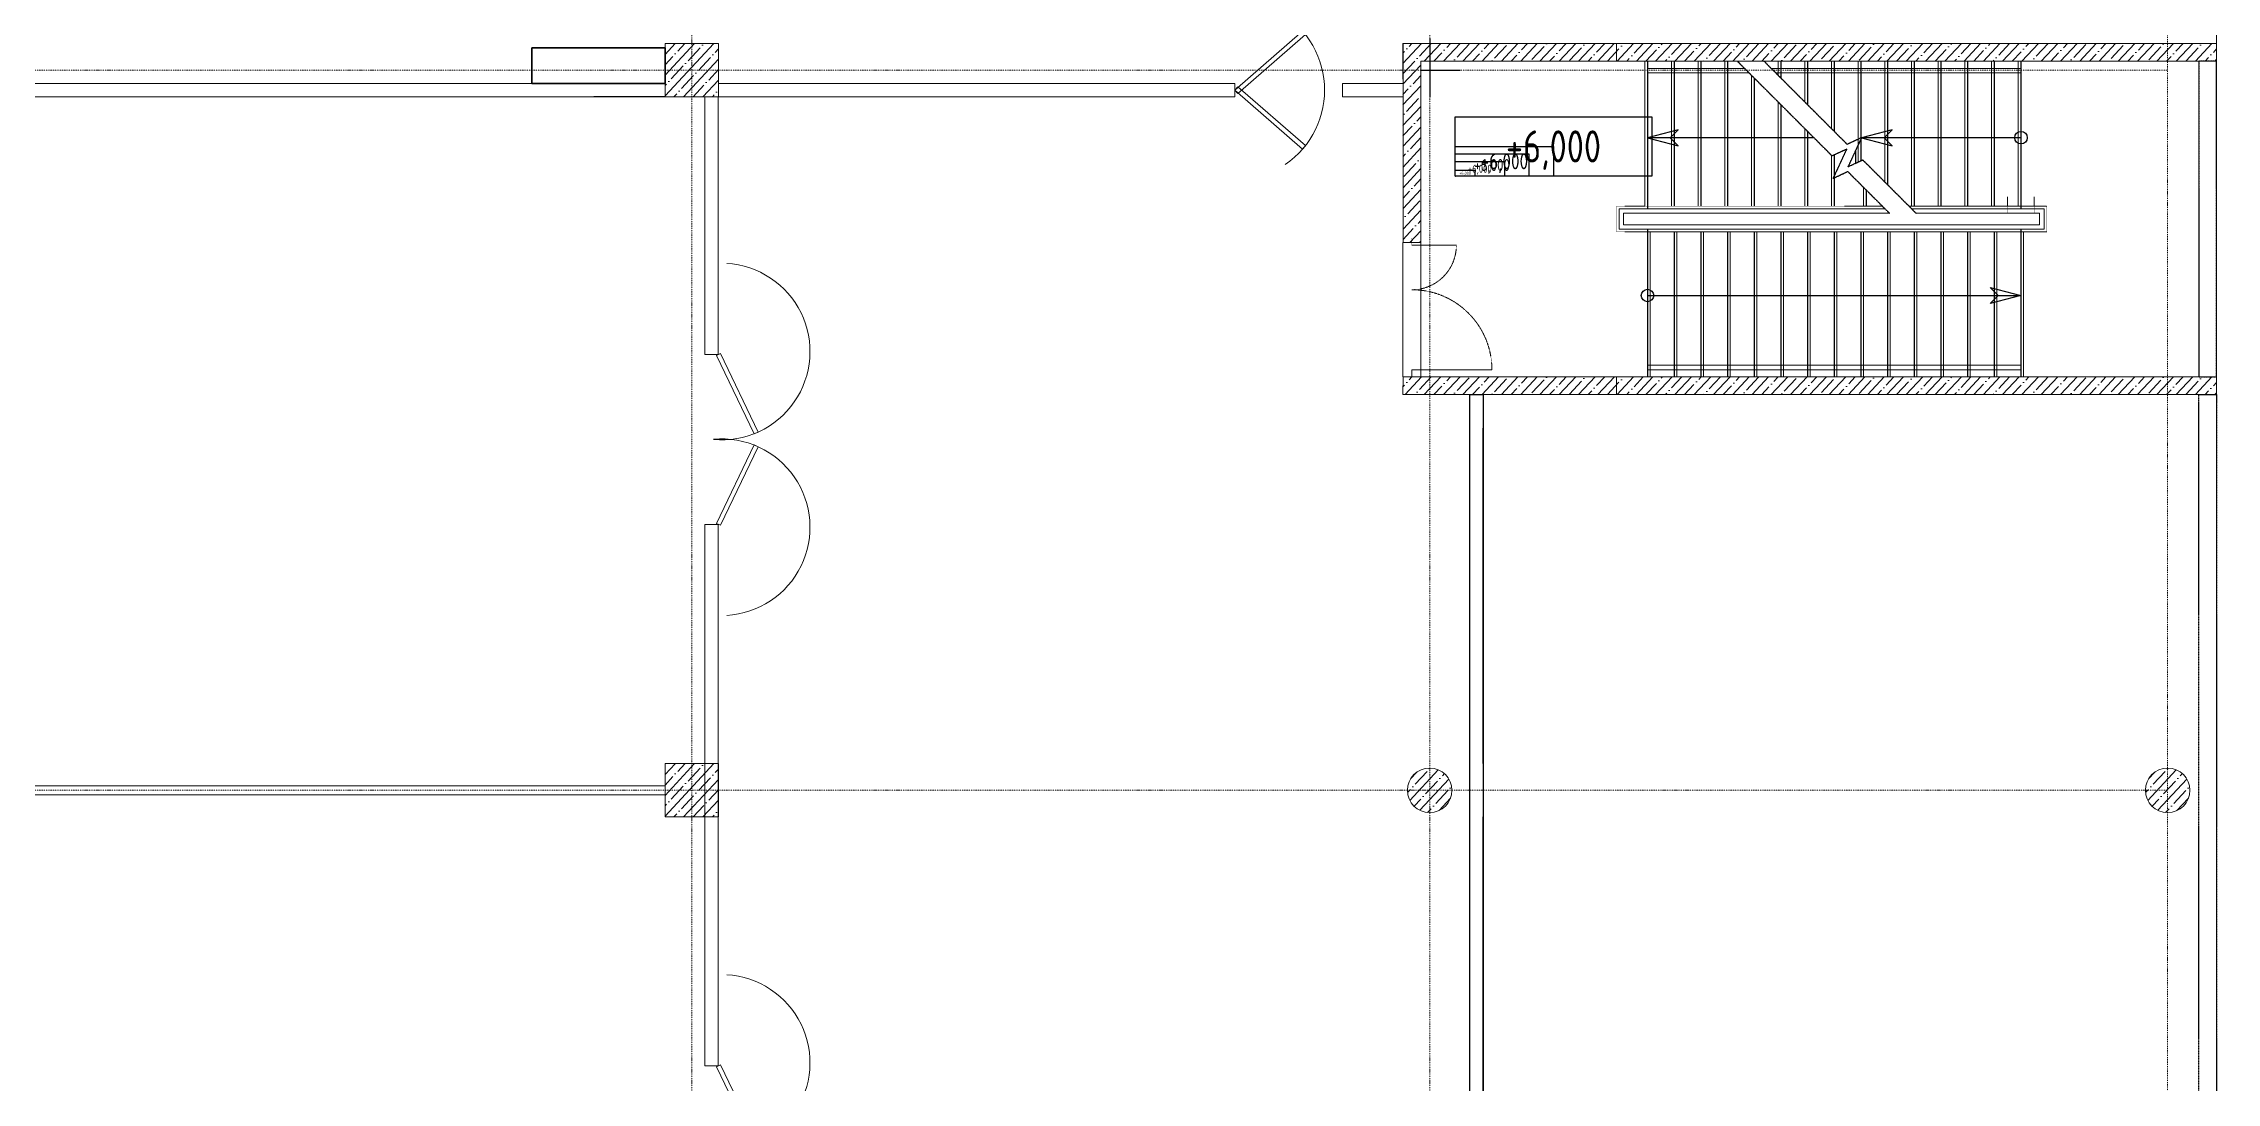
# Model space of a CAD drawing. Header units: millimetres. Extents: x -798 to 124478, y -405 to 121556.
# Drawn here: x 21687 to 46128, y 74892 to 86579 of the extents above; entities that cross this region are included whole.
import ezdxf
from ezdxf.enums import TextEntityAlignment as Align

# ---------------------------------------------------------------- set-up
doc = ezdxf.new("R2010")
doc.units = ezdxf.units.MM
for name, pattern in [('CENTER', [2, 1.25, -0.25, 0.25, -0.25]), ('GOST2.303 4', [7, 5, -2, 0]), ('HIDDEN', [0.375, 0.25, -0.125]), ('PHANTOM2', [1.25, 0.625, -0.125, 0.125, -0.125, 0.125, -0.125]), ('Strichpunkt', [25.4, 12.7, -6.35, 0, -6.35])]:
    doc.linetypes.add(name, pattern=pattern)
for name, color, linetype in [('0 @ 0.1', 7, 'Continuous'), ('0 @ 0.2', 7, 'Continuous'), ('0 @ 100', 7, 'Continuous'), ('0 @ 20', 7, 'Continuous'), ('0 @ 200', 7, 'Continuous'), ('0 @ 50', 7, 'Continuous'), ('0 @ 75', 7, 'Continuous'), ('1', 7, 'Continuous'), ('A-ABOVE', 89, 'PHANTOM2'), ('A-ОГРАЖДЕНИЕ', 151, 'Continuous'), ('A-ЭСКИЗ', 250, 'Continuous')]:
    doc.layers.add(name, color=color, linetype=linetype)
for name, color, linetype, lineweight in [('A-AXES', 40, 'CENTER', 5), ('A-DOOR', 4, 'Continuous', 18), ('A-Hatch', 253, 'Continuous', 9), ('A-Stair', 31, 'Continuous', 25), ('A-STAIR-PLAN-CNCR', 246, 'HIDDEN', 13), ('A-WALL-BRC', 30, 'Continuous', 13), ('A-WALL-BRCK', 5, 'Continuous', 9), ('A-WALL-CONC', 4, 'Continuous', 13), ('A-WALL-GVL', 5, 'Continuous', 13), ('A-поручни', 141, 'Continuous', 5), ('concreet', 5, 'Continuous', 15), ('коллектор отопления', 236, 'Continuous', 35)]:
    doc.layers.add(name, color=color, linetype=linetype, lineweight=lineweight)
doc.styles.add('Arch-Dim', font='romans.shx', dxfattribs={"width": 0.75})

# ---------------------------------------------------------------- blocks, each defined once
blk = doc.blocks.new('ttr')
at = {"layer": 'A-WALL-CONC', "ltscale": 4, "transparency": 33554687}
blk.add_lwpolyline([(1446177.953382467, -2492342.019698192), (1446601.996976923, -2491459.150875524), (1446556.44390722, -2491437.352530612), (1446132.400312766, -2492320.221353282)], close=True, dxfattribs=at)
blk.add_arc((1446189.820346566, -2492363.093595718), 993.7994559521921, 273.3066820789224, 95.31792701505461, dxfattribs=at)
blk = doc.blocks.new('DOOR101')
at = {"layer": 'A-DOOR', "ltscale": 4, "transparency": 33554687}
blk.add_lwpolyline([(0, 0), (-714.1778488938807, -714.1778491014985), (-749.8867413529808, -678.4689566568045), (-35.70889245571049, 35.70889244384662)], close=True, dxfattribs=at)
blk.add_arc((0, 0), 1010, 180, 240.0000000082752, dxfattribs=at)
blk = doc.blocks.new('*U74')
blk.add_lwpolyline([(0, 3.334192844002973), (11.05298594167689, 3.334192844002973), (11.05298594167689, 0), (0, 0)], close=True)
at = {"style": 'Arch-Dim', "width": 0.75}
blk.add_attdef('УРОВЕНЬ', text='', height=1.8, dxfattribs=at).set_placement((5.526492970838444, 0.7736720477885682), align=Align.CENTER)
blk = doc.blocks.new('*U745')
at = {"layer": '0 @ 0.1', "transparency": 33554687, "xscale": 0.1, "yscale": 0.1, "zscale": 0.1}
blk.add_blockref('*U74', (37565.00336819759, 85085.92504901109), dxfattribs=at).add_auto_attribs({'УРОВЕНЬ': '+6,000'})
at = {"layer": '0 @ 0.2', "transparency": 33554687, "xscale": 0.2, "yscale": 0.2, "zscale": 0.2}
blk.add_blockref('*U74', (37565.00336819759, 85085.92504901109), dxfattribs=at).add_auto_attribs({'УРОВЕНЬ': '+6,000'})
at = {"layer": '0 @ 100', "transparency": 33554687, "xscale": 100, "yscale": 100, "zscale": 100}
blk.add_blockref('*U74', (37565.00336819759, 85085.92504901109), dxfattribs=at).add_auto_attribs({'УРОВЕНЬ': '+6,000'})
at = {"layer": '0 @ 20', "transparency": 33554687, "xscale": 20, "yscale": 20, "zscale": 20}
blk.add_blockref('*U74', (37565.00336819759, 85085.92504901109), dxfattribs=at).add_auto_attribs({'УРОВЕНЬ': '+6,000'})
at = {"layer": '0 @ 200', "transparency": 33554687, "xscale": 200, "yscale": 200, "zscale": 200}
blk.add_blockref('*U74', (37565.00336819759, 85085.92504901109), dxfattribs=at).add_auto_attribs({'УРОВЕНЬ': '+6,000'})
at = {"layer": '0 @ 50', "transparency": 33554687, "xscale": 50, "yscale": 50, "zscale": 50}
blk.add_blockref('*U74', (37565.00336819759, 85085.92504901109), dxfattribs=at).add_auto_attribs({'УРОВЕНЬ': '+6,000'})
at = {"layer": '0 @ 75', "transparency": 33554687, "xscale": 75, "yscale": 75, "zscale": 75}
blk.add_blockref('*U74', (37565.00336819759, 85085.92504901109), dxfattribs=at).add_auto_attribs({'УРОВЕНЬ': '+6,000'})
blk = doc.blocks.new('оси 2')
at = {"layer": 'A-AXES', "linetype": 'Strichpunkt', "transparency": 33554687}
for p, q in [((2188396.667771269, -2332747.933194606), (2188396.667771292, -2401680.089017978)), ((2196696.667771269, -2332747.933194606), (2196696.667771292, -2401097.987776231)), ((2204996.667771267, -2332741.519587612), (2204996.667771292, -2400515.886534483)), ((2162290.79141039, -2347345.519644065), (2204996.667771272, -2347345.519644073)), ((2162290.79141039, -2355445.519644065), (2204996.667771276, -2355445.519644072))]:
    blk.add_line(p, q, dxfattribs=at)
blk = doc.blocks.new('jjjuy')
for points in [[(-491172.7969964251, 226267.097435575), (-490109.7782634681, 225204.0787026179), (-489944.1615949899, 225281.307023447), (-490098.6182366505, 224950.0736864898), (-489933.00156817, 225027.3020073203), (-489462.7969964249, 224557.097435575)], [(-490874.8987119608, 226267.097435575), (-489941.8799790037, 225334.0787026179), (-489776.2633105256, 225411.307023447), (-489930.7199521861, 225080.0736864898), (-489765.1032837057, 225157.3020073203), (-489164.8987119606, 224557.097435575)]]:
    blk.add_lwpolyline(points)
at = {"layer": 'A-Stair', "ltscale": 5, "transparency": 33554687}
for p, q in [((-492184.8987119612, 226267.097435575), (-492184.8987119612, 224607.097435575)), ((-491884.8987119612, 226267.097435575), (-491884.8987119612, 224637.097435575)), ((-491584.8987119612, 226267.097435575), (-491584.8987119612, 224637.097435575)), ((-491284.8987119612, 226267.097435575), (-491284.8987119612, 224637.097435575)), ((-490984.8987119612, 226079.1991511108), (-490984.8987119612, 224637.097435575)), ((-490684.8987119612, 226267.097435575), (-490684.8987119612, 226077.0974355754)), ((-490384.8987119612, 226267.097435575), (-490384.8987119612, 225777.0974355754)), ((-490084.8987119612, 226267.097435575), (-490084.8987119612, 225477.0974355754)), ((-489784.8987119612, 226267.097435575), (-489784.8987119612, 225148.0712475283)), ((-489484.8987119612, 226267.097435575), (-489484.8987119612, 224877.0974355759)), ((-489184.8987119612, 226267.097435575), (-489184.8987119612, 224637.0974355754)), ((-488884.8987119612, 226267.097435575), (-488884.8987119612, 224637.097435575)), ((-488584.8987119612, 226267.097435575), (-488584.8987119612, 224637.097435575)), ((-488284.8987119612, 226267.097435575), (-488284.8987119612, 224637.097435575)), ((-487984.8987119608, 226267.097435575), (-487984.8987119608, 224607.097435575)), ((-490684.8987119612, 225779.1991511108), (-490684.8987119612, 224637.097435575)), ((-490384.8987119612, 225479.1991511108), (-490384.8987119612, 224637.097435575)), ((-490084.8987119612, 225215.6802280168), (-490084.8987119612, 224637.097435575)), ((-489844.8987119612, 225264.1179300775), (-489844.8987119612, 225120.0927880392)), ((-489724.8987119612, 224819.1991511113), (-489724.8987119612, 224637.097435575)), ((-492184.8987119608, 224377.097435575), (-492184.8987119608, 222717.097435575)), ((-487984.8987119608, 224377.097435575), (-487984.8987119608, 224347.097435575)), ((-491884.8987119608, 224347.097435575), (-491884.8987119608, 222717.097435575)), ((-491584.8987119608, 224347.097435575), (-491584.8987119608, 222717.097435575)), ((-491284.8987119608, 224347.097435575), (-491284.8987119608, 222717.097435575)), ((-490984.8987119608, 224347.097435575), (-490984.8987119608, 222717.097435575)), ((-490684.8987119608, 224347.097435575), (-490684.8987119608, 222717.097435575)), ((-490384.8987119608, 224347.097435575), (-490384.8987119608, 222717.097435575)), ((-490084.8987119608, 224347.097435575), (-490084.8987119608, 222717.097435575)), ((-489784.8987119608, 224347.097435575), (-489784.8987119608, 222717.097435575)), ((-489484.8987119608, 224347.097435575), (-489484.8987119608, 222717.097435575)), ((-489184.8987119608, 224347.097435575), (-489184.8987119608, 222717.097435575)), ((-488884.8987119608, 224347.097435575), (-488884.8987119608, 222717.097435575)), ((-488584.8987119608, 224347.097435575), (-488584.8987119608, 222717.097435575)), ((-488284.8987119608, 224347.097435575), (-488284.8987119608, 222717.097435575)), ((-487984.8987119609, 224347.097435575), (-487984.8987119608, 222717.097435575))]:
    blk.add_line(p, q, dxfattribs=at)
at = {"layer": 'A-Stair'}
for points in [[(-490312.8070439984, 225407.1074831481), (-492184.9047699426, 225407.0883459426)], [(-490312.7560478355, 225407.0564869852), (-492184.8987119615, 225407.0867623733), (-491839.1030676749, 225316.6950476617), (-491929.4947823856, 225407.0867623733), (-491839.1030676754, 225497.478477085), (-492184.8987119615, 225407.0867623733)], [(-487984.8987119608, 225407.0198122906), (-489778.2493988916, 225407.047843202), (-489432.453754605, 225316.6561284903), (-489522.8454693158, 225407.047843202), (-489432.4537546055, 225497.4395579137), (-489778.2493988916, 225407.047843202)], [(-492184.8987119608, 223632.0295152003), (-487984.8987119608, 223632.097435575), (-488330.6943562473, 223541.7057208633), (-488240.3026415366, 223632.097435575), (-488330.6943562469, 223722.4891502867), (-487984.8987119608, 223632.097435575)]]:
    blk.add_lwpolyline(points, dxfattribs=at)
for centre in [(-487984.8987119608, 225407.120051587), (-492184.8987119608, 223632.0295152003)]:
    blk.add_circle(centre, 69.99999999999999, dxfattribs=at)
at = {"layer": 'A-STAIR-PLAN-CNCR', "ltscale": 5, "transparency": 33554687}
for p, q in [((-492214.8987119608, 226267.097435575), (-492214.8987119608, 224637.097435575)), ((-491914.8987119608, 226267.097435575), (-491914.8987119608, 224637.097435575)), ((-491614.8987119608, 226267.097435575), (-491614.8987119608, 224637.097435575)), ((-491314.8987119608, 226267.097435575), (-491314.8987119608, 224637.097435575)), ((-491014.8987119608, 226109.1991511108), (-491014.8987119608, 224637.097435575)), ((-490714.8987119608, 226267.097435575), (-490714.8987119608, 226107.097435575)), ((-490414.8987119608, 226267.097435575), (-490414.8987119608, 225807.097435575)), ((-490114.8987119608, 226267.097435575), (-490114.8987119608, 225507.097435575)), ((-489814.8987119608, 226267.097435575), (-489814.8987119608, 225134.082017784)), ((-489514.8987119608, 226267.097435575), (-489514.8987119608, 224907.0974355754)), ((-489214.8987119608, 226267.097435575), (-489214.8987119608, 224637.097435575)), ((-488914.8987119608, 226267.097435575), (-488914.8987119608, 224637.097435575)), ((-488614.8987119608, 226267.097435575), (-488614.8987119608, 224637.097435575)), ((-488314.8987119608, 226267.097435575), (-488314.8987119608, 224637.097435575)), ((-488014.8987119608, 226267.097435575), (-488014.8987119608, 224637.097435575)), ((-490714.8987119608, 225809.1991511108), (-490714.8987119608, 224637.097435575)), ((-490414.8987119608, 225509.1991511108), (-490414.8987119608, 224637.097435575)), ((-490114.8987119608, 225209.1991511108), (-490114.8987119608, 224637.097435575)), ((-489754.8987119608, 224849.1991511108), (-489754.8987119608, 224637.097435575)), ((-488134.898711961, 224740.2722311886), (-488134.898711961, 224557.097435575)), ((-487834.898711961, 224740.2722311886), (-487834.898711961, 224557.097435575)), ((-492154.8987119608, 224347.097435575), (-492154.8987119608, 222717.097435575)), ((-491854.8987119608, 224347.097435575), (-491854.8987119608, 222717.097435575)), ((-491554.8987119608, 224347.097435575), (-491554.8987119608, 222717.097435575)), ((-491254.8987119608, 224347.097435575), (-491254.8987119608, 222717.097435575)), ((-490954.8987119608, 224347.097435575), (-490954.8987119608, 222717.097435575)), ((-490654.8987119608, 224347.097435575), (-490654.8987119608, 222717.097435575)), ((-490354.8987119608, 224347.097435575), (-490354.8987119608, 222717.097435575)), ((-490054.8987119608, 224347.097435575), (-490054.8987119608, 222717.097435575)), ((-489754.8987119608, 224347.097435575), (-489754.8987119608, 222717.097435575)), ((-489454.8987119608, 224347.097435575), (-489454.8987119608, 222717.097435575)), ((-489154.8987119608, 224347.097435575), (-489154.8987119608, 222717.097435575)), ((-488854.8987119608, 224347.097435575), (-488854.8987119608, 222717.097435575)), ((-488554.8987119608, 224347.097435575), (-488554.8987119608, 222717.097435575)), ((-488254.8987119608, 224347.097435575), (-488254.8987119608, 222717.097435575)), ((-487954.8987119608, 224347.097435575), (-487954.8987119608, 222717.097435575))]:
    blk.add_line(p, q, dxfattribs=at)
for points in [[(-487954.8987119608, 224347.097435575), (-492534.8987119608, 224347.097435575), (-492534.8987119608, 224637.097435575), (-492214.8987119608, 224637.097435575)], [(-492214.8987119608, 224637.097435575), (-489542.7969964249, 224637.097435575)], [(-489244.8987119606, 224637.097435575), (-487954.8987119608, 224637.097435575)], [(-487954.8987119608, 224637.097435575), (-487697.1278355814, 224637.097435575)], [(-487952.8987119608, 224347.097435575), (-487695.1278355814, 224347.097435575), (-487695.1278355814, 224637.097435575)]]:
    blk.add_lwpolyline(points, dxfattribs=at)
at = {"layer": 'A-ОГРАЖДЕНИЕ', "ltscale": 5, "transparency": 33554687}
for p, q in [((-494634.898712503, 226521.5066185347), (-494634.898712503, 225862.2847385057)), ((-494734.8987096134, 226167.097435575), (-494291.2534852049, 226167.097435575))]:
    blk.add_line(p, q, dxfattribs=at)
at = {"layer": 'A-поручни', "ltscale": 5, "transparency": 33554687}
for points in [[(-492184.8987119612, 226187.097435575), (-491092.7969964251, 226187.097435575)], [(-492184.8987119612, 226137.097435575), (-491042.7969964251, 226137.097435575)], [(-490794.8987119608, 226187.097435575), (-487984.8987119608, 226187.097435575)], [(-490744.8987119608, 226137.097435575), (-487984.8987119608, 226137.097435575)], [(-487955.1278355564, 224377.097435575), (-492505.1278355569, 224377.097435575), (-492505.1278355569, 224607.097435575), (-489658.0261200205, 224607.097435575)], [(-488005.1278355564, 224427.0998765328), (-488005.1278355564, 224427.097435575), (-492455.1278355569, 224427.1722295419), (-492455.1278355569, 224557.1722295419), (-489608.0261200205, 224557.097435575)], [(-489214.8987119606, 224607.097435575), (-487725.1278355814, 224607.097435575), (-487725.1278355814, 224377.097435575), (-492359.8987119612, 224377.097435575)], [(-492359.8987119612, 224607.097435575), (-489512.7969964249, 224607.097435575)], [(-492309.8987119612, 224557.1684143422), (-492309.8987119612, 224557.1722295419), (-489462.7969964249, 224557.097435575)], [(-489164.8987119606, 224557.097435575), (-487775.1278355814, 224557.097435575), (-487775.1278355814, 224427.097435575), (-492309.8987119612, 224427.1722295419)], [(-489214.8987119606, 224607.097435575), (-487955.1278355564, 224607.097435575)], [(-489164.8987119606, 224557.097435575), (-488005.1278355564, 224557.097435575)], [(-487984.8987119608, 222847.097435575), (-492184.8987119608, 222847.097435575)], [(-487984.8987119608, 222797.097435575), (-492184.8987119608, 222797.097435575)]]:
    blk.add_lwpolyline(points, dxfattribs=at)

msp = doc.modelspace()

# ---------------------------------------------------------------- hatches: boundary and pattern name
at = {"layer": 'A-Hatch'}
h = msp.add_hatch(dxfattribs=at)
h.set_pattern_fill('ANSI35', color=256, scale=24.99999999999999, angle=-177.9339325607498, style=0)
h.set_pattern_definition([(227.0660674392502, (-80434.37034690741, -584808.1834228137), (116.2271652595825, -108.1332906912653), []), (227.0660674392502, (-80546.55062333762, -584812.2303618458), (116.2271652595825, -108.1332906912653), [198.4374999999999, -39.68749999999999, 0, -39.68749999999999])])
h.paths.add_polyline_path([(29277.58281039435, 86578.64217218054), (29277.58281039435, 85978.64217218054), (28677.58281039435, 85978.64217218054), (28677.4132187803, 86578.30986195845)])
h = msp.add_hatch(dxfattribs=at)
h.set_pattern_fill('ANSI35', color=256, scale=24.99999999999999, angle=-177.9339325607498, style=0)
h.set_pattern_definition([(227.0660674392502, (-63584.37034690368, -584808.1834154478), (116.2271652595825, -108.1332906912653), []), (227.0660674392502, (-63696.5506233339, -584812.23035448), (116.2271652595825, -108.1332906912653), [198.4374999999999, -39.68749999999999, 0, -39.68749999999999])])
h.paths.add_polyline_path([(46127.58281039831, 86578.64217954637), (46127.58281039831, 86378.64217218333), (37177.58280984627, 86378.64217218333), (37177.58280984627, 84338.64217218426), (36977.67595325911, 84338.64217218426), (36977.49800872558, 86578.30986932428)])
h = msp.add_hatch(dxfattribs=at)
h.set_pattern_fill('ANSI35', color=256, scale=24.99999999999999, angle=-177.9339325607498, style=0)
h.set_pattern_definition([(227.0660674392502, (-63584.37034690368, -588558.1834154469), (116.2271652595825, -108.1332906912653), []), (227.0660674392502, (-63696.5506233339, -588562.230354479), (116.2271652595825, -108.1332906912653), [198.4374999999999, -39.68749999999999, 0, -39.68749999999999])])
h.paths.add_polyline_path([(46127.58281039831, 82828.6421795473), (46127.58281039831, 82628.64217218426), (36977.66760033963, 82628.64217218426), (36977.49800872558, 82828.64217218426), (37177.58280984627, 82828.64217218426), (37177.58280984627, 82828.47602443626)])
h = msp.add_hatch(dxfattribs=at)
h.set_pattern_fill('ANSI35', color=256, scale=24.99999999999999, angle=-177.9339325607498, style=0)
h.set_pattern_definition([(227.0660674392502, (-80434.37034690741, -592908.1834228137), (116.2271652595825, -108.1332906912653), []), (227.0660674392502, (-80546.55062333762, -592912.2303618458), (116.2271652595825, -108.1332906912653), [198.4374999999999, -39.68749999999999, 0, -39.68749999999999])])
h.paths.add_polyline_path([(29277.58281039435, 78478.64217218054), (29277.58281039435, 77878.64217218054), (28677.58281039435, 77878.64217218054), (28677.4132187803, 78478.30986195845)])
h = msp.add_hatch(dxfattribs=at)
h.set_pattern_fill('ANSI35', color=256, scale=24.99999999999999, angle=-177.9339325607498, style=0)
h.set_pattern_definition([(227.0660674392502, (-71834.37034983037, -592958.1833643294), (116.2271652595825, -108.1332906912653), []), (227.0660674392502, (-71946.55062626058, -592962.2303033615), (116.2271652595825, -108.1332906912653), [198.4374999999999, -39.68749999999999, 0, -39.68749999999999])])
edge = h.paths.add_edge_path()
edge.add_arc((37277.58280747163, 78178.64223066434), 249.9999999999661, 233.7637525865332, 329.25658320030146, ccw=False)
edge.add_arc((37277.23327407998, 78178.57262609848), 249.7373591703176, 89.95871700835539, 233.818994382274, ccw=False)
edge.add_arc((37277.96207133646, 78178.63838231839), 249.6721414008858, -30.787149588277316, 90.12595369135192, ccw=False)
h = msp.add_hatch(dxfattribs=at)
h.set_pattern_fill('ANSI35', color=256, scale=24.99999999999999, angle=-177.9339325607498, style=0)
h.set_pattern_definition([(227.0660674392502, (-63534.37034983083, -592958.1833643266), (116.2271652595825, -108.1332906912653), []), (227.0660674392502, (-63646.55062626104, -592962.2303033588), (116.2271652595825, -108.1332906912653), [198.4374999999999, -39.68749999999999, 0, -39.68749999999999])])
edge = h.paths.add_edge_path()
edge.add_arc((45577.58280747093, 78178.64223066713), 249.9999999999661, 233.7637525865332, 329.25658320030146, ccw=False)
edge.add_arc((45577.23327407904, 78178.57262610128), 249.7373591703176, 89.95871700835539, 233.818994382274, ccw=False)
edge.add_arc((45577.96207133576, 78178.63838232118), 249.6721414008858, -30.787149588277316, 90.12595369135192, ccw=False)

# ---------------------------------------------------------------- linework, layer by layer
at = {"linetype": 'Continuous'}
for p, q in [((37877.58280984627, 78478.64217218333), (37877.58280984627, 82253.64217218333)), ((37877.58280984627, 55054.14217218334), (37877.58280984627, 77878.64217218333))]:
    msp.add_line(p, q, dxfattribs=at)
at = {"layer": '1'}
msp.add_line((28677.58026897826, 85978.64227245744), (27877.58026897546, 85978.64227245744), dxfattribs=at)
at = {"layer": 'A-ABOVE', "ltscale": 5, "transparency": 33554687}
for points in [[(46127.58281039831, 86378.64217218333), (45927.14142912801, 86378.64217218333), (45927.14142912801, 82828.64217218426), (46127.14142912801, 82828.64217218426)], [(46127.14142912801, 82628.64217218426), (46127.58281039831, 53978.64217218241), (45927.58281039831, 53978.64217218241), (45927.58281039831, 82628.64217218426)]]:
    msp.add_lwpolyline(points, close=True, dxfattribs=at)
at = {"layer": 'A-STAIR-PLAN-CNCR', "ltscale": 5, "transparency": 33554687}
for p, q in [((37077.5828047964, 84308.64217218426), (37577.5828047964, 84308.64217218426)), ((37077.5828047964, 82908.64217218426), (37977.5828047964, 82908.64217218426))]:
    msp.add_line(p, q, dxfattribs=at)
for points in [[(37077.5828047964, 84308.64217218426), (37077.5828047964, 84388.64217218426)], [(37077.5828047964, 82908.64217218426), (37077.5828047964, 82828.64217218426)]]:
    msp.add_lwpolyline(points, dxfattribs=at)
for centre, radius, start, end in [((37077.5828047964, 84308.64217218426), 500, 270, 0), ((37077.5828047964, 82908.64217218426), 900, 0, 90)]:
    msp.add_arc(centre, radius, start, end, dxfattribs=at)
at = {"layer": 'A-WALL-BRCK'}
for p, q in [((28677.58026894729, 86128.6423309431), (18327.60915339889, 86128.64489325877)), ((28677.58026897826, 85978.6423309431), (18327.60915339889, 85978.64489325877)), ((29124.38565460138, 85979.6659353687, -1.293408951346703e-09), (29124.67698844092, 83079.66583509133, -1.183432450257144e-09)), ((29274.38565460138, 85979.6659353687, -1.293408951346716e-09), (29274.67698844115, 83079.66583509133, -1.175456558299231e-09)), ((29124.67698844068, 83079.66583509133), (29277.63773963379, 83079.66583509133)), ((29124.86886692874, 81169.6658350918), (29277.57630283514, 81169.6658350918)), ((29124.86886692827, 81169.6658350918, -1.110999653768304e-09), (29125.48066797026, 75079.6658350932)), ((29274.86886692897, 81169.66583509227, -1.09777067453011e-09), (29275.48066797142, 75079.6658350932)), ((14278.76876758051, 78228.64228915186), (28677.58026897709, 78228.64228915186)), ((14278.76876758051, 78128.64228915186), (28677.58026897709, 78128.64228915186)), ((29125.48066797073, 75079.6658350932), (29275.48066797119, 75079.6658350932))]:
    msp.add_line(p, q, dxfattribs=at)
at = {"layer": 'A-WALL-GVL'}
for p, q in [((35085.90859434532, 86128.64214212583), (35085.90859434532, 85978.64214212583)), ((36295.90859434532, 86128.64210590856), (36295.90859434532, 85978.64210590856))]:
    msp.add_line(p, q, dxfattribs=at)
for points in [[(29277.58026897826, 86128.64231597768), (30577.58026897826, 86128.64227706655)], [(29277.58026897826, 86128.64231597721), (35085.90859434532, 86128.64214212536)], [(36295.90859434532, 86128.64210590856), (36977.58036329399, 86128.64208550514)], [(29274.3896207466, 85978.64231607267), (30577.58026897826, 85978.64227706655)], [(29277.58026897826, 85978.64231597721), (35085.90859434532, 85978.64214212536)], [(36295.90859434532, 85978.64210590856), (36977.58035880432, 85978.64208550514)]]:
    msp.add_lwpolyline(points, dxfattribs=at)
at = {"layer": 'A-ЭСКИЗ', "color": 165, "ltscale": 5, "true_color": 0x2b56a6, "transparency": 33554687}
msp.add_lwpolyline([(37727.58280984627, 82628.64217218426), (37877.58280984627, 82628.64217218426), (37877.58280984627, 73878.68277218328), (37727.58280984627, 73878.68277218328)], close=True, dxfattribs=at)
at = {"layer": 'concreet'}
for p, q in [((39377.58280767908, 86578.64217255726), (39377.58280767908, 86378.64217255633)), ((37177.58280984627, 84338.64217218426), (36977.58280984627, 84338.64217218426)), ((37177.58280984627, 82828.64217218426), (36977.58280984627, 82828.64217218426)), ((39377.58280768024, 82828.64217255726), (39377.58280768048, 82628.64217255726))]:
    msp.add_line(p, q, dxfattribs=at)
at = {"layer": 'concreet', "lineweight": 13}
for p, q in [((45927.14142912801, 86378.64217218333), (45927.14142912801, 82828.64217218426)), ((46127.14142912801, 86378.64217218333), (46127.58281039831, 82828.64217218426))]:
    msp.add_line(p, q, dxfattribs=at)
at = {"layer": 'concreet', "linetype": 'GOST2.303 4', "lineweight": 15, "ltscale": 0.2}
msp.add_line((46127.14142912801, 86378.64217218333), (46127.14142912801, 82828.64217218426), dxfattribs=at)
at = {"layer": 'concreet', "lineweight": 9, "ltscale": 200}
msp.add_lwpolyline([(12077.58253721974, 88628.64217218333), (12077.58280984627, 95698.64217218333), (46127.58281039831, 95698.64217218333), (46127.58281039831, 47228.64217956314)], dxfattribs=at)
at = {"layer": 'concreet'}
for points in [[(28677.58281039435, 85978.64217218054), (29277.58281039435, 85978.64217218054), (29277.58281039435, 86578.64217218054), (28677.58281039435, 86578.64217218054)], [(28677.58281039435, 77878.64217218054), (29277.58281039435, 77878.64217218054), (29277.58281039435, 78478.64217218054), (28677.58281039435, 78478.64217218054)]]:
    msp.add_lwpolyline(points, close=True, dxfattribs=at)
at = {"layer": 'concreet', "ltscale": 5}
for points in [[(36977.58280453261, 86178.64217218333), (36977.58280453261, 86578.64217218426), (46127.14142912801, 86578.64217218426), (46127.14142912801, 86378.64217218333)], [(36977.67595325934, 84338.64217218426), (36977.77544194891, 86578.64212068864)], [(46127.14142912801, 82828.64217218426), (46127.14142912801, 82628.64217218426), (36977.58280453261, 82628.64217218426), (36977.59987367096, 82828.64217218426)]]:
    msp.add_lwpolyline(points, dxfattribs=at)
at = {"layer": 'concreet'}
for points in [[(46127.58280749957, 86578.64217218333), (36977.58280984627, 86578.64217218333)], [(39767.63280986913, 86578.64217218333), (36977.58280984627, 86578.64217218333), (36977.58280984627, 86278.64217217774)], [(46127.58280749957, 86378.64217218333), (46127.58280749957, 86578.64217218333)], [(37177.58280984627, 84338.64217218426), (37177.58280984627, 86378.64217218333)], [(37177.58280984627, 86378.64217218333), (37177.58280984627, 86378.64217218333), (39767.63280986913, 86378.64217218333)], [(39677.58280748373, 86378.64217218333), (46127.58280749957, 86378.64217218333)], [(46127.58280696103, 82828.64217218426), (37177.58280984627, 82828.64217218426), (37177.58280984627, 82828.64217218426)]]:
    msp.add_lwpolyline(points, dxfattribs=at)
at = {"layer": 'concreet', "lineweight": 20, "ltscale": 0.25}
msp.add_lwpolyline([(36977.58280453261, 84338.64217218426), (37177.58280984627, 84338.64217218426), (37177.58280984627, 82828.64217218426), (36977.58280453261, 82828.64217218426)], close=True, dxfattribs=at)
at = {"layer": 'concreet'}
for centre in [(37277.58280747163, 78178.6422306648), (45577.58280747093, 78178.6422306676)]:
    msp.add_circle(centre, 250, dxfattribs=at)
at = {"layer": 'коллектор отопления', "ltscale": 5, "transparency": 33554687}
msp.add_lwpolyline([(27177.58281034755, 86528.64233094263), (28677.58281034755, 86528.64233094263), (28677.58281034755, 86128.64233094263), (27177.58281034755, 86128.64233094263)], close=True, dxfattribs=at)

# ---------------------------------------------------------------- block references
msp.add_blockref('оси 2', (-2159419.084963866, 2433624.16181625))
at = {"color": 5}
msp.add_blockref('*U745', (0, 0), dxfattribs=at)
at = {"layer": '1', "xscale": -1, "rotation": 180}
for p in [(-1416875.767015836, -2409250.434571438), (-1416875.767015836, -2417250.434571436)]:
    msp.add_blockref('ttr', p, dxfattribs=at)
at = {"layer": '1'}
msp.add_blockref('ttr', (-1416875.767015836, 2573501.122261741), dxfattribs=at)
at = {"layer": 'A-ABOVE', "transparency": 33554687}
msp.add_blockref('jjjuy', (531912.4815199102, -139888.4552633963), dxfattribs=at)
at = {"layer": 'A-WALL-BRC', "rotation": 175.9882622107312}
msp.add_blockref('DOOR101', (35085.90859434532, 86053.64210597701), dxfattribs=at)
at = {"layer": 'A-WALL-BRC', "xscale": -1, "rotation": 4.011737789268777}
msp.add_blockref('DOOR101', (35085.90859434532, 86053.64210597701), dxfattribs=at)

doc.saveas('drawing.dxf')
